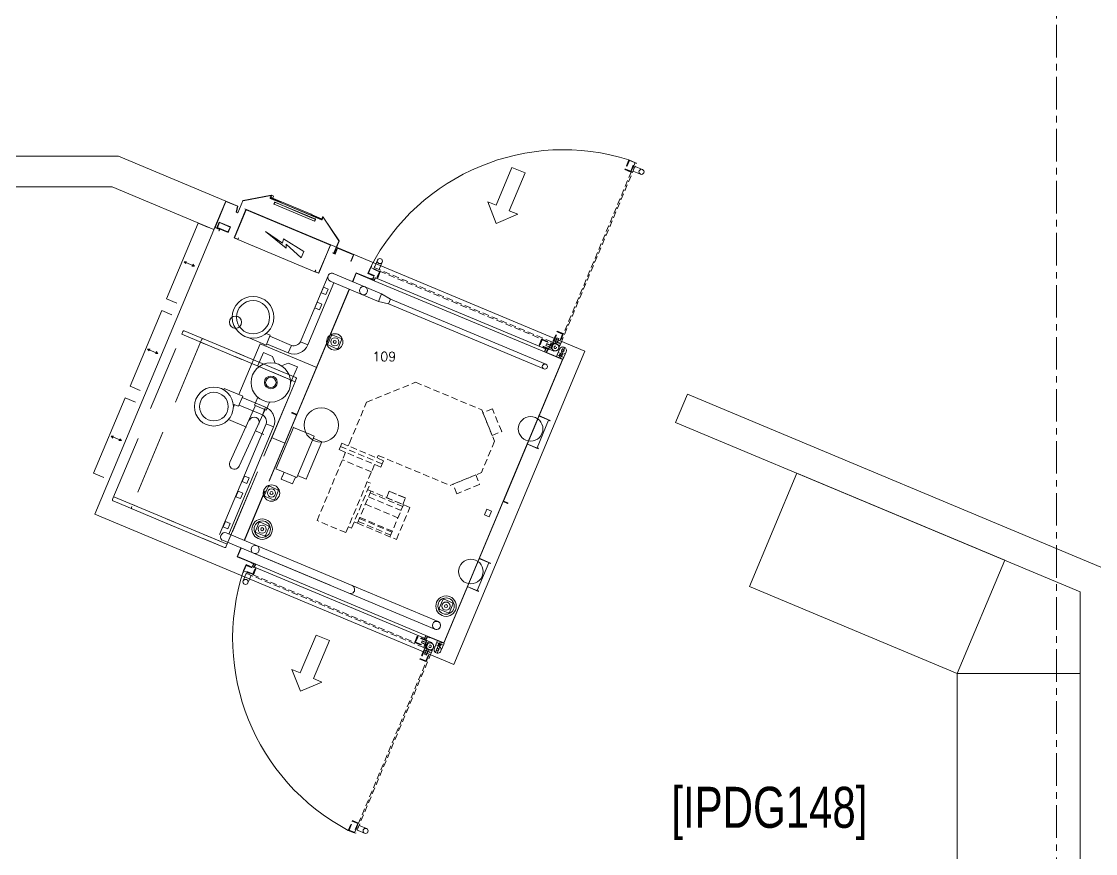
# Model space of a CAD drawing. Header units: millimetres. Extents: x 26027 to 581921, y 7230 to 233891.
# Drawn here: x 526695 to 531939, y 195647 to 199709 of the extents above; entities that cross this region are included whole.
import ezdxf

# ---------------------------------------------------------------- set-up
doc = ezdxf.new("R2010")
doc.units = ezdxf.units.MM
doc.header["$LTSCALE"] = 5
for name, pattern in [('CENTER', [50.800000000000004, 31.75, -6.35, 6.35, -6.35]), ('HIDDEN', [9.524999999999999, 6.35, -3.175]), ('TRATTEGGIATA2', [9.524999999999999, 6.35, -3.175])]:
    doc.linetypes.add(name, pattern=pattern)
doc.layers.get('0').update_dxf_attribs({"color": 252})
for name, color, linetype, lineweight in [('1_CONTORNO', 252, 'Continuous', 5), ('3_QUOTE', 252, 'Continuous', 5), ('3_TRATTEGGI', 252, 'TRATTEGGIATA2', 5), ('5_QUOTE', 252, 'Continuous', 5), ('6_SEZIONI', 252, 'Continuous', 5), ('72_EGR_BASE_TEXT', 252, 'Continuous', 5), ('Medical Equipment and Furniture', 252, 'Continuous', 0), ('Walls', 252, 'Continuous', 5)]:
    doc.layers.add(name, color=color, linetype=linetype, lineweight=lineweight)
doc.layers.add('axes', color=252, linetype='Continuous')
doc.styles.add('list_ghTextstyle', font='romans.shx', dxfattribs={"height": 0.25})
doc.styles.get("Standard").update_dxf_attribs({"font": 'calibri.ttf'})
doc.styles.add('X3G_ENTITY_2587EA', font='swisscl.ttf', dxfattribs={"height": 200})

# ---------------------------------------------------------------- blocks, each defined once
blk = doc.blocks.new('A$C08634C74')
at = {"layer": '1_CONTORNO'}
for p, q in [((957.5999829052575, 12.5000125277511), (957.5999829052575, 47.3608716592862)), ((982.5999829052575, 12.5000125277511), (982.5999829052575, 47.3608716592862))]:
    blk.add_line(p, q, dxfattribs=at)
blk.add_circle((970.0999829052575, 12.5000125277511), 12.5, dxfattribs=at)
at = {"layer": '3_TRATTEGGI'}
for p, q in [((17.49998290526855, 90.00315785597377), (32.49998290525764, 90.00315785597377)), ((17.49998290526855, 90.00315785597377), (17.49998290526855, 87.50315785597377)), ((32.49998290526491, 52.50315785597377), (17.49998290526855, 52.50315785597377)), ((32.49998290525764, 52.50315785597377), (32.49998290525764, 90.00315785597195)), ((42.49998290525764, 90.00315785597377), (32.49998290525764, 90.00315785597377)), ((32.49998290525764, 82.50315785597377), (35.99998290525764, 79.00315785597377)), ((35.99998290525764, 71.00315785597377), (32.49998290525764, 67.50315785597377)), ((42.49998290526491, 52.50315785597377), (32.49998290526491, 52.50315785597377)), ((34.99998290526855, 52.50315785597377), (34.99998290527219, 90.00315785597195)), ((63.20642992680951, 79.00315785597195), (35.99998290525764, 79.00315785597377)), ((35.99998290525764, 79.00315785597377), (35.99998290525764, 71.00315785597377)), ((63.20642992680951, 71.00315785597195), (35.99998290525764, 71.00315785597377)), ((42.49998290525764, 91.50315785597377), (93.99998290525764, 91.50315785597377)), ((42.49998290525764, 90.00315785597377), (42.49998290525764, 91.50315785597377)), ((42.49998290525764, 90.00315785597377), (92.49998290525764, 90.00315785597377)), ((42.49998290526491, 90.00315785597195), (42.499982905254, 52.50315785597377)), ((92.49998290525764, 60.00315785597377), (42.49998290525764, 60.00315785597377)), ((1000.099982905258, 58.50315785597377), (42.49998290525764, 58.50315785597377)), ((42.49998290525764, 54.00315785597377), (43.99998290525764, 52.50315785597377)), ((43.99998290525764, 52.50315785597377), (998.5999829052575, 52.50315785597377)), ((44.49998290525764, 62.00315785597377), (44.49998290525764, 88.00315785597377)), ((44.49998290525764, 88.00315785597377), (90.49998290525764, 88.00315785597377)), ((44.49998290525764, 79.44025196708026), (63.20642992680587, 79.44025196708026)), ((44.49998290525764, 70.56606374486728), (63.20642992680587, 70.56606374486728)), ((90.49998290525764, 62.00315785597377), (44.49998290525764, 62.00315785597377)), ((46.92234122545415, 80.24025196707953), (63.20642992680587, 80.24025196707953)), ((46.92234122545415, 69.766063744868), (63.20642992680587, 69.766063744868)), ((63.20642992680587, 80.24025196707953), (63.20642992680587, 69.766063744868)), ((90.49998290525764, 88.00315785597377), (90.49998290525764, 62.00315785597377)), ((92.49998290525764, 90.00315785597377), (92.49998290525764, 60.00315785597377)), ((93.99998290525764, 91.50315785597377), (93.99998290525764, 58.50315785597377)), ((1000.099982905258, 91.50315785597377), (948.5999829052575, 91.50315785597377)), ((948.5999829052575, 91.50315785597377), (948.5999829052575, 58.50315785597377)), ((1000.099982905258, 90.00315785597377), (950.0999829052575, 90.00315785597377)), ((950.0999829052575, 90.00315785597377), (950.0999829052575, 60.00315785597377)), ((950.0999829052575, 60.00315785597377), (1000.099982905258, 60.00315785597377)), ((998.0999829052575, 88.00315785597377), (952.0999829052575, 88.00315785597377)), ((952.0999829052575, 88.00315785597377), (952.0999829052575, 62.00315785597377)), ((952.0999829052575, 62.00315785597377), (998.0999829052575, 62.00315785597377)), ((957.5999829052575, 47.3608716592862), (957.5999829052575, 52.50315785597559)), ((982.5999829052575, 47.3608716592862), (982.5999829052575, 52.50315785597559)), ((998.0999829052575, 62.00315785597377), (998.0999829052575, 88.00315785597377)), ((1000.099982905258, 54.00315785597377), (998.5999829052575, 52.50315785597377)), ((1000.09998290525, 91.50315785597377), (1000.099982905258, 54.00315785597377))]:
    blk.add_line(p, q, dxfattribs=at)
blk.add_circle((17.49998290526855, 70.00315785597377), 6, dxfattribs=at)
for centre, radius, start, end in [((17.49998290526855, 70.00315785597377), 17.5, 90, 270), ((17.49998290526855, 70.00315785597377), 17.5, 270, 90), ((45.32063189267137, 80.24025196707953), 1.601709332782775, 0, 120.8210395104216), ((45.32063189267137, 69.766063744868), 1.601709332782775, 239.1789604895785, 0)]:
    blk.add_arc(centre, radius, start, end, dxfattribs=at)
blk = doc.blocks.new('A$C345E54B9')
at = {"layer": '1_CONTORNO'}
for p, q in [((79.60893503048646, 282.0842723516835), (2.218978261225857e-05, 200.5944069755933)), ((79.60893503048646, 282.0842723516835), (159.2178478711903, 200.5944069755933)), ((2.218978261225857e-05, 200.5944069755933), (44.65867033476025, 200.5944069755933)), ((114.5591997263, 200.5944069755933), (159.2178478711903, 200.5944069755933))]:
    blk.add_line(p, q, dxfattribs=at)
blk.add_lwpolyline([(114.5591997263436, 200.5944069755933), (114.5591997263436, 9.865048923529685e-06), (44.65867033471659, 9.865048923529685e-06), (44.65867033471659, 200.5944069755933)], dxfattribs=at)
blk = doc.blocks.new('_CLOSEDBLANK')
at = {"color": 0, "linetype": 'ByBlock'}
for p, q in [((-1, 0.1666666666666667), (0, 0)), ((-1, 0.1666666666666667), (-1, -0.1666666666666667)), ((0, 0), (-1, -0.1666666666666667))]:
    blk.add_line(p, q, dxfattribs=at)
blk = doc.blocks.new('SADADASD')
at = {"layer": '6_SEZIONI'}
h = blk.add_hatch(dxfattribs=at)
h.set_pattern_fill('ANSI31', color=256, scale=10, angle=90.00000936198416, style=0)
h.set_pattern_definition([(135.0000093619842, (-9226.167216731126, 2485.307514155773), (-22.45063663429525, -22.45064397104992), [])])
edge = h.paths.add_edge_path()
edge.add_line((-10904.90836275923, 3042.959469155593), (-10906.10836275923, 3042.959469155593))
edge.add_line((-10906.10836275923, 3042.959469155593), (-10906.10836275923, 3034.159469155593))
edge.add_arc((-10903.90836275923, 3034.15946915559), 2.2, 180, 270)
edge.add_line((-10903.90836275923, 3031.959469155593), (-10884.90836275923, 3031.959469155593))
edge.add_line((-10884.90836275923, 3031.959469155593), (-10884.90836275923, 3033.159469155593))
edge.add_line((-10884.90836275923, 3033.15946915559), (-10903.90836275923, 3033.15946915559))
edge.add_arc((-10903.90836275923, 3034.15946915559), 0.9999999999999999, 180, 270, ccw=False)
edge.add_line((-10904.90836275923, 3034.15946915559), (-10904.90836275923, 3042.959469155589))
at = {"layer": '1_CONTORNO'}
for p, q in [((-11051.90836275923, 3149.849469155592), (-11052.90836275923, 3149.849469155592)), ((-11052.90836275923, 3149.849469155592), (-11052.90836275923, 3087.264048803589)), ((-11051.90836275923, 3149.849469155592), (-11051.90836275923, 3087.264048803589)), ((-10542.90836275922, 3149.849469155592), (-10543.90836275922, 3149.849469155592)), ((-10543.90836275922, 3087.264048803585), (-10543.90836275922, 3149.849469155592)), ((-10542.90836275922, 3087.264048803589), (-10542.90836275922, 3149.849469155592)), ((-11051.80356724841, 3085.475583281821), (-10936.30356724841, 3008.141638682077)), ((-11051.35596500383, 3086.369816042703), (-10935.85596500382, 3009.035871442963)), ((-10904.90836275923, 3042.959469155593), (-10906.10836275923, 3042.959469155593)), ((-10906.10836275923, 3034.15946915559), (-10906.10836275923, 3042.959469155593)), ((-10904.90836275923, 3034.15946915559), (-10904.90836275923, 3042.959469155593)), ((-10690.91119118635, 3042.959469155593), (-10904.90553433211, 3042.959469155593)), ((-10904.90553433211, 3034.15946915559), (-10904.90553433211, 3042.959469155593)), ((-10690.91119118635, 3042.959469155593), (-10690.91119118635, 3034.15946915559)), ((-10689.70836275923, 3042.959469155593), (-10690.90836275923, 3042.959469155593)), ((-10690.90836275923, 3042.959469155593), (-10690.90836275923, 3034.15946915559)), ((-10689.70836275923, 3042.959469155593), (-10689.70836275923, 3034.15946915559)), ((-10659.96076051465, 3009.035871442955), (-10544.46076051463, 3086.369816042703)), ((-10659.51315827006, 3008.141638682073), (-10544.01315827004, 3085.475583281821)), ((-10935.40836275923, 3021.959469155593), (-10935.40836275923, 3009.959469155593)), ((-10934.40836275923, 3009.959469155593), (-10935.40836275923, 3009.959469155593)), ((-10934.40836275923, 3009.930104203845), (-10934.40836275923, 3022.959469155593)), ((-10934.40836275923, 3022.959469155593), (-10933.40836275923, 3022.959469155593)), ((-10934.40836275923, 3021.959469155593), (-10934.40836275923, 3009.959469155593)), ((-10887.90836275923, 3023.959469155593), (-10933.40836275923, 3023.959469155593)), ((-10933.40836275923, 3009.930104203845), (-10933.40836275923, 3022.959469155593)), ((-10887.90836275923, 3022.959469155593), (-10933.40836275923, 3022.959469155593)), ((-10931.40836275923, 3022.959469155593), (-10932.40836275923, 3021.959469155593)), ((-10932.40836275923, 3019.959469155593), (-10932.40836275923, 3021.959469155593)), ((-10932.40836275923, 3019.959469155593), (-10931.40836275923, 3018.959469155593)), ((-10931.40836275923, 3018.959469155593), (-10932.40836275923, 3018.959469155593)), ((-10931.40836275923, 3022.959469155593), (-10881.40836275923, 3022.959469155593)), ((-10931.40836275923, 3018.959469155593), (-10882.40836275923, 3018.959469155593)), ((-10904.90553433211, 3034.084310295503), (-10904.90553433211, 3034.15946915559)), ((-10903.90836275923, 3033.15946915559), (-10884.90836275923, 3033.15946915559)), ((-10903.90836275923, 3031.959469155593), (-10884.90836275923, 3031.959469155593)), ((-10887.90836275923, 3023.959469155593), (-10707.90836275923, 3023.959469155593)), ((-10887.90836275923, 3022.959469155593), (-10887.90836275923, 3023.959469155593)), ((-10884.90836275923, 3033.15946915559), (-10710.90836275923, 3033.15946915559)), ((-10884.90836275923, 3033.15946915559), (-10884.90836275923, 3031.959469155593)), ((-10884.90836275923, 3031.959469155593), (-10710.90836275923, 3031.959469155593)), ((-10876.40836275923, 3018.959469155593), (-10882.40836275923, 3018.959469155593)), ((-10881.40836275923, 3022.959469155593), (-10876.40836275923, 3022.959469155593)), ((-10881.40836275923, 3022.959469155593), (-10881.40836275923, 3019.959469155593)), ((-10876.40836275923, 3022.959469155593), (-10719.40836275923, 3022.959469155593)), ((-10719.40836275923, 3018.959469155593), (-10876.40836275923, 3018.959469155593)), ((-10719.40836275923, 3022.959469155593), (-10714.40836275923, 3022.959469155593)), ((-10713.40836275923, 3018.959469155593), (-10719.40836275923, 3018.959469155593)), ((-10714.40836275923, 3022.959469155593), (-10664.40836275923, 3022.959469155593)), ((-10714.40836275923, 3019.959469155593), (-10714.40836275923, 3022.959469155593)), ((-10713.40836275923, 3018.959469155593), (-10664.40836275923, 3018.959469155593)), ((-10710.90836275923, 3031.959469155593), (-10710.90836275923, 3033.15946915559)), ((-10710.90836275923, 3033.15946915559), (-10691.90836275923, 3033.15946915559)), ((-10710.90836275923, 3031.959469155593), (-10691.90836275923, 3031.959469155593)), ((-10707.90836275923, 3023.959469155593), (-10707.90836275923, 3022.959469155593)), ((-10662.40836275923, 3023.959469155593), (-10707.90836275923, 3023.959469155593)), ((-10662.40836275923, 3022.959469155593), (-10707.90836275923, 3022.959469155593)), ((-10690.91119118635, 3034.084310295506), (-10690.91119118635, 3034.15946915559)), ((-10663.40836275923, 3021.959469155593), (-10664.40836275923, 3022.959469155593)), ((-10664.40836275923, 3018.959469155593), (-10663.40836275923, 3019.959469155593)), ((-10663.40836275923, 3018.959469155593), (-10664.40836275923, 3018.959469155593)), ((-10663.40836275923, 3021.959469155593), (-10663.40836275923, 3019.959469155593)), ((-10662.40836275923, 3022.959469155593), (-10661.40836275923, 3022.959469155593)), ((-10662.40836275923, 3022.959469155593), (-10662.40836275923, 3009.930104203845)), ((-10661.40836275923, 3022.959469155593), (-10661.40836275923, 3009.930104203845)), ((-10661.40836275923, 3009.959469155593), (-10661.40836275923, 3021.959469155593)), ((-10660.40836275923, 3009.959469155593), (-10661.40836275923, 3009.959469155593)), ((-10660.40836275923, 3009.959469155593), (-10660.40836275923, 3021.959469155593))]:
    blk.add_line(p, q, dxfattribs=at)
for centre, radius, start, end in [((-11050.90836275923, 3087.264048803585), 2.000000000000002, 180, 243.4100497892831), ((-11050.90836275923, 3087.264048803585), 1.000000000000112, 180, 243.4100497892831), ((-10544.90836275922, 3087.264048803585), 0.9999999999999093, 296.5899502111831, 0), ((-10544.90836275922, 3087.264048803585), 2.000000000000042, 296.5899502111831, 0), ((-10935.40836275923, 3009.930104203845), 1.999999999999998, 243.4100497892831, 0), ((-10935.40836275923, 3009.930104203845), 1.000000000000006, 243.4100497892831, 0), ((-10933.40836275923, 3021.959469155593), 1.999999999999989, 90, 180), ((-10933.40836275923, 3021.959469155593), 0.9999999999999892, 90, 180), ((-10932.40836275923, 3017.959469155593), 1.999999999999974, 90, 119.9999999999973), ((-10932.40836275923, 3017.959469155593), 0.9999999999999732, 90, 180), ((-10903.90836275923, 3034.15946915559), 2.19999999999998, 180, 270), ((-10903.90836275923, 3034.15946915559), 0.9999999999999732, 180, 270), ((-10882.40836275923, 3019.959469155593), 0.9999999999999974, 270, 0), ((-10713.40836275923, 3019.959469155593), 1.000000000000001, 180, 270), ((-10691.90836275923, 3034.15946915559), 1.000000000000001, 270, 0), ((-10691.90836275923, 3034.15946915559), 2.200000000000001, 270, 0), ((-10663.40836275923, 3017.959469155593), 2.000000000000002, 60.00000000000272, 90), ((-10663.40836275923, 3017.959469155593), 1.000000000000001, 0, 90), ((-10662.40836275923, 3021.959469155593), 2.000000000000002, 0, 90), ((-10662.40836275923, 3021.959469155593), 1.000000000000001, 0, 90), ((-10660.40836275923, 3009.930104203845), 2.000000000000002, 180, 296.5899502107169), ((-10660.40836275923, 3009.930104203845), 1.000000000000001, 180, 296.5899502102509)]:
    blk.add_arc(centre, radius, start, end, dxfattribs=at)
at = {"layer": '3_QUOTE', "color": 2}
for p, q in [((-10935.00836275923, 3007.930104203845), (-10921.59853102265, 3007.930104203845)), ((-10931.00836275923, 3018.959469155593), (-10921.59853102265, 3018.959469155593)), ((-10922.84853102265, 3010.430104203845), (-10922.84853102265, 3016.459469155593))]:
    blk.add_line(p, q, dxfattribs=at)
at = {"layer": '3_QUOTE', "color": 2, "xscale": 2.5, "yscale": 2.5, "zscale": 2.5}
for p, rotation in [((-10922.84853102265, 3018.959469155593), 90), ((-10922.84853102265, 3007.930104203845), 270)]:
    blk.add_blockref('_CLOSEDBLANK', p, dxfattribs=dict(at, rotation=rotation))
at = {"layer": '3_QUOTE', "color": 6, "insert": (-10924.99853102265, 3013.444786679717), "char_height": 2.7, "attachment_point": 5, "rotation": 90}
blk.add_mtext('\\A1;11', dxfattribs=at)
blk = doc.blocks.new('DFGDFG')
at = {"layer": '1_CONTORNO', "color": 1}
for p, q in [((108546.2867119431, -30395.69364599713), (108546.2867119431, -30535.69364599713)), ((108571.5867119431, -30395.69364599713), (108546.2867119431, -30395.69364599713)), ((108547.4867119431, -30396.89364599713), (108547.4867119431, -30534.49364599714)), ((108572.7867119431, -30396.89364599713), (108547.4867119431, -30396.89364599713)), ((108571.5867119431, -30395.69364599713), (108571.5867119431, -30388.89364599713)), ((108572.7867119431, -30388.89364599713), (108571.5867119431, -30388.89364599713)), ((108572.7867119431, -30396.89364599713), (108572.7867119431, -30388.89364599713)), ((108614.0799126904, -30504.19364970851), (108608.7372051749, -30534.49364970851)), ((108615.0868322478, -30505.39364970851), (108609.7441247323, -30535.69364970851)), ((108614.0799126904, -30504.19364970851), (108621.8868322478, -30504.19364970851)), ((108621.8868322478, -30505.39364970851), (108615.0868322478, -30505.39364970851)), ((108621.8868322478, -30504.19364970851), (108621.8868322478, -30505.39364970851)), ((109127.1102215984, -30504.12904656454), (109127.1102215984, -30502.92904656454)), ((109127.1102215984, -30502.92904656454), (109138.3102215984, -30502.92904656454)), ((109137.1102215984, -30504.12904656454), (109127.1102215984, -30504.12904656454)), ((109137.1102215984, -30535.69364970869), (109137.1102215984, -30504.12904656454)), ((109138.3102215984, -30534.49364970869), (109138.3102215984, -30502.92904656454)), ((109223.0867539978, -30534.49364970869), (109223.0867539978, -30500.69364970869)), ((109223.0867539978, -30500.69364970869), (109224.2867539978, -30500.69364970869)), ((109224.2867539978, -30500.69364970869), (109224.2867539978, -30535.69364970869)), ((109224.2867539978, -30535.69364970869), (109224.2867539978, -30500.69364970869)), ((109224.2867539978, -30500.69364970869), (109224.2867539978, -30535.69364970869)), ((109224.2867539978, -30535.69364970869), (109224.2867539978, -30500.69364970869)), ((108546.2867539978, -30535.69364970851), (108609.7441247323, -30535.69364970851)), ((108608.7372051749, -30534.49364970851), (108547.4867539978, -30534.49364970851)), ((109224.2867539978, -30535.69364970869), (109137.1102215984, -30535.69364970869)), ((109223.0867539978, -30534.49364970869), (109138.3102215984, -30534.49364970869))]:
    blk.add_line(p, q, dxfattribs=at)
at = {"layer": '1_CONTORNO'}
for p, q in [((108653.0867539978, -30535.54364970851), (108653.0867539978, -30385.54364970851)), ((108653.0867539978, -30385.54364970851), (108673.0867539978, -30385.54364970851)), ((108672.0867539978, -30386.54364970851), (108654.0867539978, -30386.54364970851)), ((108654.0867539978, -30386.54364970851), (108654.0867539978, -30534.54364970851)), ((108672.0867539978, -30393.54364970851), (108672.0867539978, -30386.54364970851)), ((108673.0867539978, -30393.54364970851), (108672.0867539978, -30393.54364970851)), ((108673.0867539978, -30385.54364970851), (108673.0867539978, -30393.54364970851)), ((109101.133689199, -30385.54364970851), (109081.133689199, -30385.54364970851)), ((109081.133689199, -30385.54364970851), (109081.133689199, -30393.54364970851)), ((109081.133689199, -30393.54364970851), (109082.133689199, -30393.54364970851)), ((109082.133689199, -30393.54364970851), (109082.133689199, -30386.54364970851)), ((109082.133689199, -30386.54364970851), (109100.133689199, -30386.54364970851)), ((109100.133689199, -30386.54364970851), (109100.133689199, -30534.54364970851)), ((109101.133689199, -30535.54364970851), (109101.133689199, -30385.54364970851)), ((108623.1102215984, -30505.67595807982), (108622.1102215984, -30505.67595807982)), ((109132.1102215984, -30505.67595807982), (109131.1102215984, -30505.67595807982)), ((109101.133689199, -30535.54364970851), (108653.0867539978, -30535.67595807982)), ((108654.0867539978, -30534.54364970851), (109100.133689199, -30534.49362400644))]:
    blk.add_line(p, q, dxfattribs=at)
at = {"layer": '3_QUOTE'}
blk.add_line((108673.0867539978, -30385.54364970851), (109081.133689199, -30385.54364970851), dxfattribs=at)
for points in [[(108556.2867119431, -30428.19364970851), (108616.2867119431, -30428.19364970851), (108616.2867119431, -30398.19364970851), (108556.2867119431, -30398.19364970851)], [(108558.2867119431, -30426.19364970851), (108614.2867119431, -30426.19364970851), (108614.2867119431, -30400.19364970851), (108558.2867119431, -30400.19364970851)]]:
    blk.add_lwpolyline(points, close=True, dxfattribs=at)
at = {"layer": '5_QUOTE', "ltscale": 4}
for p, q in [((108782.886227081, -30473.36112867686), (108906.4757551216, -30437.19008222036)), ((108880.8250967453, -30453.52540631025), (108782.886227081, -30473.36112867686)), ((108877.3272695898, -30474.52795452875), (108880.8250967453, -30453.52540631025)), ((108992.7552408327, -30455.85903158775), (108877.3272695898, -30474.52795452875)), ((108899.48011791, -30454.69220573586), (108992.7552408327, -30422.42492418838)), ((108906.4757551216, -30437.19008222036), (108899.48011791, -30454.69220573586)), ((108992.7552408327, -30455.85903158775), (108992.7552408327, -30422.42492418838))]:
    blk.add_line(p, q, dxfattribs=at)
at = {"layer": '3_QUOTE'}
blk.add_blockref('SADADASD', (119674.995116757, -33655.52542723541), dxfattribs=at)
blk = doc.blocks.new('VASDFASDASD ASDCX')
at = {"layer": '3_TRATTEGGI', "color": 6, "ltscale": 10}
for p, q in [((104308.0865909233, -27291.1414482301), (104308.0865909233, -27296.1414482301)), ((104308.0865909233, -28166.1414482301), (104308.0865909233, -27296.1414482301)), ((104808.0865909233, -27306.1414482301), (104308.0865909233, -27306.1414482301)), ((104803.0865909233, -27286.1414482301), (104313.0865909233, -27286.1414482301)), ((104808.0865909233, -27296.1414482301), (104808.0865909233, -27291.1414482301)), ((104808.0865909233, -27296.1414482301), (104808.0865909233, -28166.1414482301)), ((104808.0865909233, -28166.1414482301), (104308.0865909233, -28166.1414482301)), ((104308.0865909233, -28181.1414482301), (104308.0865909233, -28166.1414482301)), ((104803.0865909233, -28186.1414482301), (104313.0865909233, -28186.1414482301)), ((104808.0865909233, -28166.1414482301), (104808.0865909233, -28181.1414482301))]:
    blk.add_line(p, q, dxfattribs=at)
for centre, start, end in [((104313.0865909233, -27291.1414482301), 90, 180), ((104803.0865909233, -27291.1414482301), 0, 90), ((104313.0865909233, -28181.1414482301), 180, 270), ((104803.0865909233, -28181.1414482301), 270, 0)]:
    blk.add_arc(centre, 5, start, end, dxfattribs=at)
blk = doc.blocks.new('dddddddd')
at = {"layer": '3_TRATTEGGI', "color": 6, "ltscale": 10}
for p, q in [((116839.2238110229, -22774.12835281917), (116839.2238110229, -23364.12835281917)), ((116849.2238110229, -22769.12835281917), (116844.2238110229, -22769.12835281917)), ((116849.2238110229, -22769.12835281917), (117719.2238110229, -22769.12835281917)), ((116859.2238110229, -22769.12835281917), (116859.2238110229, -23369.12835281917)), ((117719.2238110229, -22769.12835281917), (117719.2238110229, -23369.12835281917)), ((117719.2238110229, -22769.12835281917), (117734.2238110229, -22769.12835281917)), ((117739.2238110229, -22774.12835281917), (117739.2238110229, -23364.12835281917)), ((116844.2238110229, -23369.12835281917), (116849.2238110229, -23369.12835281917)), ((117719.2238110229, -23369.12835281917), (116849.2238110229, -23369.12835281917))]:
    blk.add_line(p, q, dxfattribs=at)
for centre, start, end in [((116844.2238110229, -22774.12835281917), 90, 180), ((117734.2238110229, -22774.12835281917), 0, 90), ((116844.2238110229, -23364.12835281917), 180, 270), ((117734.2238110229, -23364.12835281917), 270, 0)]:
    blk.add_arc(centre, 5, start, end, dxfattribs=at)
blk = doc.blocks.new('Trolley Washer')
at = {"layer": 'Medical Equipment and Furniture'}
for p, q in [((-747624.4439518634, -314420.048124655), (-746984.1932137235, -312890.6551103153)), ((-746891.9499679853, -312929.2709570065), (-745231.5715446973, -313624.356197448)), ((-746223.5606608322, -313343.5063702257), (-746459.5293032365, -313244.7226723399)), ((-746348.1242606791, -313240.9500388728), (-746366.0806293905, -313283.8431481411)), ((-746347.3198496934, -313242.9129252593), (-746364.6969807044, -313284.4223858415)), ((-746260.0319609991, -313277.8281724629), (-746348.1242606791, -313240.9500388728)), ((-746259.2275500135, -313279.7910588494), (-746347.3198496934, -313242.9129252593)), ((-746485.2941968436, -313255.6185033615), (-746621.3764303573, -313580.6836769155)), ((-746456.1108898361, -313289.5173333986), (-746583.1795611486, -313593.051443818)), ((-746239.0069995087, -313380.403668521), (-746474.1526141051, -313281.9645152725)), ((-746275.4022120695, -313269.2255343772), (-746276.1745290033, -313271.070399292)), ((-746268.0227524105, -313272.3148021125), (-746275.4022120695, -313269.2255343772)), ((-746263.3888508074, -313261.2456126239), (-746268.0227524105, -313272.3148021125)), ((-746261.5439858928, -313262.0179295577), (-746266.9502044294, -313274.9319839611)), ((-746261.5439858928, -313262.0179295577), (-746266.9502044294, -313274.9319839611)), ((-746261.5439858928, -313262.0179295577), (-746263.3888508074, -313261.2456126239)), ((-746254.6257424623, -313264.9141180596), (-746260.0319609991, -313277.8281724629)), ((-746253.2420937764, -313265.4933557599), (-746259.2275500135, -313279.7910588494)), ((-746259.2275500135, -313279.7910588494), (-745429.0383383695, -313627.3336790701)), ((-746253.2420937764, -313265.4933557599), (-746254.6257424623, -313264.9141180596)), ((-745423.0528821324, -313613.0359759807), (-746253.2420937764, -313265.4933557599)), ((-746381.526968067, -313320.7404464364), (-746637.7431108631, -313932.7743819095)), ((-746380.1433193809, -313321.3196841368), (-746637.1317791109, -313935.1984845246)), ((-746239.0069995087, -313380.403668521), (-746223.5606608322, -313343.5063702257)), ((-746223.5606608322, -313343.5063702257), (-746180.335226465, -313369.7325370017)), ((-746239.0069995087, -313380.403668521), (-746189.9891881378, -313392.7933484362)), ((-746180.335226465, -313369.7325370017), (-746189.9891881378, -313392.7933484362)), ((-746189.9891881378, -313392.7933484362), (-745431.2926458337, -313710.4069485246)), ((-746180.335226465, -313369.7325370017), (-745421.6386841609, -313687.3461370901)), ((-746878.7504904345, -313556.0436210299), (-746787.7353366375, -313594.1453508366)), ((-746767.2689378911, -313545.2564305953), (-746787.7353366375, -313594.1453508366)), ((-746786.9014667512, -313537.0376529649), (-746767.2689378911, -313545.2564305953)), ((-746663.6840472934, -313595.6668234391), (-746769.778967926, -313551.2522415683)), ((-746817.1288203641, -313588.2816138768), (-746920.6976729846, -313835.6807502857)), ((-746540.3990831494, -313704.1291539504), (-746817.1288203641, -313588.2816138768)), ((-746679.0338463532, -313632.33351362), (-746785.1287669858, -313587.9189317492)), ((-746663.6840472934, -313595.6668234391), (-746679.1303859699, -313632.5641217344)), ((-746663.6840472934, -313595.6668234391), (-746679.1303859699, -313632.5641217344)), ((-746663.7805869102, -313595.8974315534), (-746679.0338463532, -313632.33351362)), ((-746663.7805869102, -313595.8974315534), (-746679.0338463532, -313632.33351362)), ((-746619.6156432152, -313577.798184375), (-746583.1795611486, -313593.051443818)), ((-745423.0528821324, -313613.0359759807), (-745429.0383383695, -313627.3336790701)), ((-745421.6692334462, -313613.6152136811), (-745427.0754519829, -313626.5292680844)), ((-745423.0528821324, -313613.0359759807), (-745421.6692334462, -313613.6152136811)), ((-745354.8995171775, -313613.3807155042), (-745370.345855854, -313650.2780137995)), ((-745335.6889058319, -313602.4512868033), (-745349.2044521738, -313634.7364228118)), ((-745328.3094461728, -313605.5405545387), (-745341.8249925148, -313637.825690547)), ((-746827.1581572081, -313693.3125100328), (-746801.0219407092, -313630.8798652056)), ((-746755.8278981228, -313649.799475047), (-746801.0219407092, -313630.8798652056)), ((-746742.4960077496, -313682.3313357303), (-746755.8278981228, -313649.799475047)), ((-745871.8222828372, -315153.7492117877), (-745231.5715446973, -313624.356197448)), ((-745340.9460386895, -313664.2118126602), (-745630.5648888734, -314356.0361556969)), ((-745338.983152303, -313663.4074016745), (-745628.6020024869, -314355.2317447112)), ((-745429.0383383695, -313627.3336790701), (-745340.9460386895, -313664.2118126602)), ((-745427.0754519829, -313626.5292680844), (-745338.983152303, -313663.4074016745)), ((-745414.7509900158, -313616.5114021829), (-745420.1572085526, -313629.4254565863)), ((-745414.7509900158, -313616.5114021829), (-745420.1572085526, -313629.4254565863)), ((-745412.906125101, -313617.2837191167), (-745417.5400267041, -313628.3529086054)), ((-745414.7509900158, -313616.5114021829), (-745412.906125101, -313617.2837191167)), ((-745370.345855854, -313650.2780137995), (-745338.0607198456, -313663.7935601414)), ((-745366.4842711849, -313641.0536892257), (-745334.1991351765, -313654.5692355676)), ((-745361.6572903484, -313629.5232835084), (-745345.5147223442, -313636.2810566794)), ((-745357.8930176793, -313655.4911531028), (-745350.148355149, -313636.9911622916)), ((-745356.3375141537, -313645.3014323617), (-745354.0205633522, -313639.7668376174)), ((-745354.0205633522, -313639.7668376174), (-745342.0289414062, -313644.7868976872)), ((-745350.5135580202, -313658.5804208381), (-745342.7688954899, -313640.0804300269)), ((-745348.0247523792, -313642.2768676523), (-745350.3417031807, -313647.8114623966)), ((-745350.148355149, -313636.9911622916), (-745342.7688954899, -313640.0804300269)), ((-745344.3458922077, -313650.3214924316), (-745342.0289414062, -313644.7868976872)), ((-745322.6143811691, -313626.8962618461), (-745338.0607198456, -313663.7935601414)), ((-746712.7100016503, -313694.8006697815), (-746680.1781409669, -313681.4687794083)), ((-746634.9840983804, -313700.3883892497), (-746680.1781409669, -313681.4687794083)), ((-746667.8780880503, -313778.9636020811), (-746634.9840983804, -313700.3883892497)), ((-746992.0629997556, -313805.8050396512), (-746994.6597232033, -313812.0079387103)), ((-746992.0629997556, -313805.8050396512), (-746901.0478459585, -313843.9067694579)), ((-746921.5142447049, -313892.7956896991), (-746901.0478459585, -313843.9067694579)), ((-746790.11025338, -313897.6662510071), (-746903.6544156101, -313850.1331885452)), ((-746844.5078180435, -313886.8959652315), (-746828.4243126096, -313848.4766407524)), ((-746786.855789457, -313911.0308694135), (-746770.7722840232, -313872.6115449344)), ((-746965.1483722262, -314165.3639312836), (-746838.7426151847, -313889.3094556497)), ((-746948.1977031775, -313881.6251770689), (-746921.5142447049, -313892.7956896991)), ((-746941.1640717309, -313884.569670527), (-746947.5235315278, -313899.7607711522)), ((-746919.0267493571, -314184.6718546292), (-746792.6209923157, -313908.6173789953)), ((-746805.4600524397, -313934.332941188), (-746919.0042146699, -313886.7998787261)), ((-746844.5078180435, -313886.8959652315), (-746786.855789457, -313911.0308694135)), ((-746805.4600524397, -313934.332941188), (-746790.0137137632, -313897.4356428927)), ((-746805.4600524397, -313934.332941188), (-746790.0137137632, -313897.4356428927)), ((-746805.363512823, -313934.1023330737), (-746790.11025338, -313897.6662510071)), ((-746805.363512823, -313934.1023330737), (-746790.11025338, -313897.6662510071)), ((-746662.2274986348, -313925.7737290995), (-746661.6482609345, -313924.3900804135)), ((-746641.011552115, -313934.6553738386), (-746662.2274986348, -313925.7737290995)), ((-746661.0690232341, -313923.0064317274), (-746661.6482609345, -313924.3900804135)), ((-746639.0486657287, -313933.8509628528), (-746661.6482609345, -313924.3900804135)), ((-746639.0486657287, -313933.8509628528), (-746661.6482609345, -313924.3900804135)), ((-746639.0486657287, -313933.8509628528), (-746661.6482609345, -313924.3900804135)), ((-746639.0486657287, -313933.8509628528), (-746661.6482609345, -313924.3900804135)), ((-746639.8530767143, -313931.8880764664), (-746661.0690232341, -313923.0064317274)), ((-746660.1175327837, -313926.6600345427), (-746659.5382950832, -313925.2763858566)), ((-746638.9015862639, -313935.5416792817), (-746660.1175327837, -313926.6600345427)), ((-746658.9590573829, -313923.8927371706), (-746659.5382950832, -313925.2763858566)), ((-746636.9386998774, -313934.737268296), (-746659.5382950832, -313925.2763858566)), ((-746636.9386998774, -313934.737268296), (-746659.5382950832, -313925.2763858566)), ((-746636.9386998774, -313934.737268296), (-746659.5382950832, -313925.2763858566)), ((-746636.9386998774, -313934.737268296), (-746659.5382950832, -313925.2763858566)), ((-746637.7431108631, -313932.7743819095), (-746658.9590573829, -313923.8927371706)), ((-747014.3312965131, -314519.3509699751), (-746787.2642656446, -313978.2672767686)), ((-746971.5922071289, -313957.2545968297), (-746882.7553347216, -313994.4444313585)), ((-746787.2642656446, -313978.2672767686), (-746750.8281835781, -313993.5205362116)), ((-746773.1720912647, -314256.2791031491), (-746638.9015862639, -313935.5416792817)), ((-746772.115789752, -314257.6402883747), (-746636.745620644, -313934.2760520673)), ((-745408.4378964534, -313960.6396646498), (-745464.8170326225, -314095.3148034276)), ((-745401.5947107848, -313962.4203414607), (-745456.9406582278, -313939.250833446)), ((-745456.5544997609, -313938.3284009887), (-745401.2085523179, -313961.4979090034)), ((-745401.9808692518, -313963.3427739182), (-745408.4378964534, -313960.6396646498)), ((-745401.2085523179, -313961.4979090034), (-745401.9808692518, -313963.3427739182)), ((-745401.2085523179, -313961.4979090034), (-745401.9808692518, -313963.3427739182)), ((-746969.701650829, -314516.3525017169), (-746750.8281835781, -313993.5205362116)), ((-746836.6337118526, -314013.7523547041), (-746798.5121921414, -314029.7111899448)), ((-746654.5700888006, -313995.5289175457), (-746738.7526345875, -314196.619193255)), ((-746654.227382332, -313994.7102806462), (-746654.9996992658, -313996.555145561)), ((-746571.5530125012, -314030.2824072508), (-746654.5700888006, -313995.5289175457)), ((-746571.5511676363, -314030.2831795678), (-746571.5530125012, -314030.2824072508)), ((-746571.5511676363, -314030.2831795678), (-746553.1025184887, -314038.006348906)), ((-746761.6057157955, -314045.1613708342), (-746696.2461186002, -314072.5228992029)), ((-746638.0573812092, -314240.9414895301), (-746553.1025184887, -314038.006348906)), ((-746567.8958345075, -314189.8762154847), (-746515.8408010425, -314065.5302369482)), ((-746557.3502616247, -314048.1531059372), (-746515.8408010425, -314065.5302369482)), ((-745514.4782697976, -314076.693269596), (-745459.1323223547, -314099.8627776107)), ((-745458.7461638878, -314098.9403451533), (-745514.0921113307, -314075.7708371386)), ((-745458.3600054209, -314098.0179126959), (-745464.8170326225, -314095.3148034276)), ((-745458.3600054209, -314098.0179126959), (-745459.1323223547, -314099.8627776107)), ((-745459.1323223547, -314099.8627776107), (-745458.3600054209, -314098.0179126959)), ((-746592.300177491, -314248.1718635099), (-746567.9318297071, -314189.962198684)), ((-746739.5249515213, -314198.4640581697), (-746638.0573812092, -314240.9414895301)), ((-746713.9004255313, -314248.2185169427), (-746708.8803654615, -314236.2268949967)), ((-746706.5778364794, -314230.7267502398), (-746699.9987207225, -314215.010948477)), ((-746644.3760435423, -314238.2963040317), (-746650.9551592993, -314254.0121057946)), ((-746592.300177491, -314248.1718635099), (-746633.8096380732, -314230.7947324989)), ((-746658.2777483512, -314271.5038724975), (-746713.9004255313, -314248.2185169427)), ((-746653.2576882814, -314259.5122505515), (-746658.2777483512, -314271.5038724975)), ((-746895.1177290599, -314547.5756147548), (-746793.6623494041, -314305.2250172942)), ((-746893.7340803738, -314548.1548524551), (-746791.9513535446, -314305.0223074693)), ((-745920.1837390573, -315047.8604987336), (-745630.5648888734, -314356.0361556969)), ((-745919.3793280716, -315049.82338512), (-745629.7604778877, -314357.9990420833)), ((-745630.5648888734, -314356.0361556969), (-745607.9652936675, -314365.4970381362)), ((-745630.5648888734, -314356.0361556969), (-745607.9652936675, -314365.4970381362)), ((-745630.5648888734, -314356.0361556969), (-745607.9652936675, -314365.4970381362)), ((-745630.5648888734, -314356.0361556969), (-745607.9652936675, -314365.4970381362)), ((-745629.7604778877, -314357.9990420833), (-745608.5445313678, -314366.8806868223)), ((-745628.6020024869, -314355.2317447112), (-745607.3860559671, -314364.1133894502)), ((-745608.5445313678, -314366.8806868223), (-745607.9652936675, -314365.4970381362)), ((-745607.3860559671, -314364.1133894502), (-745607.9652936675, -314365.4970381362)), ((-747624.4439518634, -314420.048124655), (-745871.8222828372, -315153.7492117877)), ((-746475.3684618801, -314766.6591171665), (-747004.0127415824, -314545.3524372488)), ((-746367.8978773411, -314768.2859855097), (-746974.8293206947, -314514.2059021277)), ((-746928.5204364478, -314627.3660223184), (-746910.5640677364, -314584.4729130501)), ((-746926.5575500614, -314626.5616113326), (-746909.1804190503, -314585.0521507504)), ((-745963.6374479088, -314980.88538625), (-746849.1726069957, -314610.1732580145)), ((-746840.4281367678, -314664.2441559084), (-746928.5204364478, -314627.3660223184)), ((-746896.2353004394, -314640.8815686603), (-746928.5204364478, -314627.3660223184)), ((-746838.4652503814, -314663.4397449227), (-746926.5575500614, -314626.5616113326)), ((-746860.8396723019, -314657.3253975559), (-746860.2604346015, -314655.9417488698)), ((-746849.3092665846, -314662.1523783923), (-746860.8396723019, -314657.3253975559)), ((-746854.136247421, -314673.6827841096), (-746849.3092665846, -314662.1523783923)), ((-746852.7525987349, -314674.2620218099), (-746847.3463801981, -314661.3479674066)), ((-746852.7525987349, -314674.2620218099), (-746847.3463801981, -314661.3479674066)), ((-746844.4507066185, -314677.7374480122), (-746838.4652503814, -314663.4397449227)), ((-746838.4652503814, -314663.4397449227), (-746008.2760387374, -315010.9823651435)), ((-745756.366675141, -314791.7513087512), (-745699.9875389719, -314657.0761699734)), ((-745693.1443533034, -314658.8568467844), (-745748.4903007463, -314635.6873387697)), ((-745748.1041422794, -314634.7649063122), (-745692.7581948364, -314657.934414327)), ((-745693.5305117703, -314659.7792792417), (-745699.9875389719, -314657.0761699734)), ((-745693.5305117703, -314659.7792792417), (-745692.7581948364, -314657.934414327)), ((-745692.7581948364, -314657.934414327), (-745693.5305117703, -314659.7792792417)), ((-746852.7525987349, -314674.2620218099), (-746854.136247421, -314673.6827841096)), ((-746845.8343553046, -314677.1582103118), (-746840.4281367678, -314664.2441559084)), ((-746844.4507066185, -314677.7374480122), (-746845.8343553046, -314677.1582103118)), ((-746014.2614949745, -315025.2800682329), (-746844.4507066185, -314677.7374480122)), ((-745948.1911092323, -314943.9880879547), (-746367.4863634373, -314768.4582578284)), ((-745806.0279123161, -314773.1297749196), (-745750.6819648732, -314796.2992829343)), ((-745750.2958064063, -314795.376850477), (-745805.6417538492, -314772.2073424622)), ((-745749.9096479394, -314794.4544180195), (-745756.366675141, -314791.7513087512)), ((-745750.6819648732, -314796.2992829343), (-745749.9096479394, -314794.4544180195)), ((-745750.6819648732, -314796.2992829343), (-745749.9096479394, -314794.4544180195)), ((-746014.2614949745, -315025.2800682329), (-746008.2760387374, -315010.9823651435)), ((-746014.2614949745, -315025.2800682329), (-746008.2760387374, -315010.9823651435)), ((-746014.2614949745, -315025.2800682329), (-746012.8778462884, -315025.8593059332)), ((-746014.2614949745, -315025.2800682329), (-746012.8778462884, -315025.8593059332)), ((-746012.8778462884, -315025.8593059332), (-746007.4716277516, -315012.9452515299)), ((-746012.8778462884, -315025.8593059332), (-746007.4716277516, -315012.9452515299)), ((-746008.2760387374, -315010.9823651435), (-745920.1837390573, -315047.8604987336)), ((-746008.2760387374, -315010.9823651435), (-745920.1837390573, -315047.8604987336)), ((-746007.4716277516, -315012.9452515299), (-745919.3793280716, -315049.82338512)), ((-746007.4716277516, -315012.9452515299), (-745919.3793280716, -315049.82338512)), ((-746005.959602858, -315028.7554944351), (-746000.5533843213, -315015.8414400318)), ((-746005.959602858, -315028.7554944351), (-746000.5533843213, -315015.8414400318)), ((-746005.959602858, -315028.7554944351), (-746000.5533843213, -315015.8414400318)), ((-746005.959602858, -315028.7554944351), (-746000.5533843213, -315015.8414400318)), ((-746005.959602858, -315028.7554944351), (-746004.575954172, -315029.3347321355)), ((-746005.959602858, -315028.7554944351), (-746004.575954172, -315029.3347321355)), ((-746004.575954172, -315029.3347321355), (-745999.7489733356, -315017.8043264182)), ((-746004.575954172, -315029.3347321355), (-745999.7489733356, -315017.8043264182)), ((-745999.7489733356, -315017.8043264182), (-745988.2185676183, -315022.6313072546)), ((-745999.7489733356, -315017.8043264182), (-745988.2185676183, -315022.6313072546)), ((-745988.2185676183, -315022.6313072546), (-745987.639329918, -315021.2476585686)), ((-745988.2185676183, -315022.6313072546), (-745987.639329918, -315021.2476585686)), ((-745966.1883702991, -315073.5912955403), (-745950.7420316227, -315036.693997245)), ((-745960.4933052955, -315094.9470028478), (-745946.9777589535, -315062.6618668394)), ((-745959.4305971281, -315057.4487275361), (-745943.2880291239, -315064.2065007071)), ((-745954.6036162918, -315045.9183218188), (-745922.3184802834, -315059.4338681607)), ((-745953.1138456364, -315098.036270583), (-745939.5982992945, -315065.7511345747)), ((-745950.7420316227, -315036.693997245), (-745918.4568956143, -315050.2095435869)), ((-745944.4568592606, -315050.1660649548), (-745946.773810062, -315055.7006596992)), ((-745946.773810062, -315055.7006596992), (-745934.7821881161, -315060.720719769)), ((-745938.289193448, -315041.9071365483), (-745946.0338559784, -315060.4071273595)), ((-745946.0338559784, -315060.4071273595), (-745938.6543963193, -315063.4963950948)), ((-745940.777999089, -315058.2106897341), (-745938.4610482876, -315052.6760949898)), ((-745930.9097337889, -315044.9964042836), (-745938.6543963193, -315063.4963950948)), ((-745932.4652373146, -315055.1861250247), (-745934.7821881161, -315060.720719769)), ((-745933.9032342908, -315087.1068418822), (-745918.4568956143, -315050.2095435869))]:
    blk.add_line(p, q, dxfattribs=at)
at = {"layer": 'Medical Equipment and Furniture', "linetype": 'HIDDEN', "ltscale": 120}
for p, q in [((-747273.2519373903, -313368.2702803815), (-747118.7885506254, -312999.2972974287)), ((-747118.7885506254, -312999.2972974287), (-747068.6629007104, -313020.2814290789)), ((-747187.6096272273, -313187.3047305803), (-747175.6191631571, -313186.8264300669)), ((-747187.6096272273, -313187.3047305803), (-747137.5035835837, -313208.2806544451)), ((-747187.6096272273, -313187.3047305803), (-747179.535906038, -313196.182513308)), ((-747137.5035835837, -313208.2806544451), (-747149.494047654, -313208.7589549585)), ((-747137.5035835837, -313208.2806544451), (-747145.5773047729, -313199.4028717174)), ((-747223.1262874751, -313389.2544120318), (-747273.2519373903, -313368.2702803815)), ((-747451.7657700031, -313794.6935428588), (-747297.3023832383, -313425.7205599059)), ((-747297.3023832383, -313425.7205599059), (-747247.1767333233, -313446.7046915562)), ((-747366.1234598401, -313613.7279930576), (-747354.1329957698, -313613.2496925441)), ((-747366.1234598401, -313613.7279930576), (-747316.0174161966, -313634.7039169223)), ((-747366.1234598401, -313613.7279930576), (-747358.0497386509, -313622.6057757852)), ((-747316.0174161966, -313634.7039169223), (-747328.0078802668, -313635.1822174357)), ((-747316.0174161966, -313634.7039169223), (-747324.0911373858, -313625.8261341946)), ((-747401.640120088, -313815.677674509), (-747451.7657700031, -313794.6935428588)), ((-747629.7848232496, -314219.934905712), (-747475.3214364847, -313850.9619227591)), ((-747475.3214364847, -313850.9619227591), (-747425.1957865696, -313871.9460544094)), ((-747544.1425130866, -314038.9693559108), (-747532.1520490163, -314038.4910553973)), ((-747544.1425130866, -314038.9693559108), (-747494.036469443, -314059.9452797755)), ((-747544.1425130866, -314038.9693559108), (-747536.0687918973, -314047.8471386384)), ((-747494.036469443, -314059.9452797755), (-747506.0269335132, -314060.4235802889)), ((-747494.036469443, -314059.9452797755), (-747502.1101906322, -314051.0674970478)), ((-747579.6591733344, -314240.9190373622), (-747629.7848232496, -314219.934905712))]:
    blk.add_line(p, q, dxfattribs=at)
at = {"layer": 'Medical Equipment and Furniture', "linetype": 'TRATTEGGIATA2'}
for p, q in [((-746297.061909774, -313873.1644228675), (-746057.7001336328, -313775.0715105034)), ((-746057.7001336328, -313775.0715105034), (-745734.848773549, -313910.2269739226)), ((-746380.8908646501, -314073.4100615677), (-746297.061909774, -313873.1644228675)), ((-745734.848773549, -313910.2269739226), (-745672.2802826351, -314062.9037041232)), ((-746424.109598259, -314088.6016555643), (-746417.5449043214, -314072.9203037888)), ((-746417.5449043214, -314072.9203037888), (-746213.6873312399, -314158.2613249763)), ((-746386.1822007705, -314086.0496916638), (-746380.8908646501, -314073.4100615677)), ((-745672.2802826351, -314062.9037041232), (-745736.6354301131, -314216.6314659616)), ((-746424.109598259, -314088.6016555643), (-746430.6742921964, -314104.2830073398)), ((-746226.816719115, -314189.6240285274), (-746430.6742921964, -314104.2830073398)), ((-746220.2520251775, -314173.9426767519), (-746424.109598259, -314088.6016555643)), ((-746220.2520251775, -314173.9426767519), (-746424.109598259, -314088.6016555643)), ((-746399.3115886454, -314117.4123952148), (-746414.757927322, -314154.3096935101)), ((-746245.050034791, -314145.1319371014), (-746239.7586986707, -314132.4923070053)), ((-746239.7586986707, -314132.4923070053), (-745889.3121603138, -314279.1999568755)), ((-746538.7484017113, -314450.4907895707), (-746414.757927322, -314154.3096935101)), ((-746273.6257613425, -314213.3919389476), (-746414.757927322, -314154.3096935101)), ((-746258.179422666, -314176.4946406523), (-746273.6257613425, -314213.3919389476)), ((-746226.816719115, -314189.6240285274), (-746220.2520251775, -314173.9426767519)), ((-746213.6873312399, -314158.2613249763), (-746220.2520251775, -314173.9426767519)), ((-746397.6162357319, -314509.5730350082), (-746273.6257613425, -314213.3919389476)), ((-745889.3121603137, -314279.1999568755), (-745736.6354301131, -314216.6314659616)), ((-746370.3333266936, -314488.4246166038), (-746278.4276115687, -314268.8856917468)), ((-746294.1089633441, -314262.3209978094), (-746278.4276115687, -314268.8856917468)), ((-746341.5225870432, -314463.6266069904), (-746275.8756476681, -314306.8130892353)), ((-746291.5569994437, -314300.2483952979), (-746085.7623182016, -314386.4003492659)), ((-746287.6101726317, -314334.8438269397), (-746128.8595467162, -314401.3016990953)), ((-746279.4862692151, -314315.4379279779), (-746120.7356432995, -314381.8958001335)), ((-746186.0434334868, -314307.5605370317), (-746107.6366746094, -314340.3840067192)), ((-746302.6544488213, -314370.7807021975), (-746143.9038229058, -314437.238574353)), ((-746182.7719611276, -314530.0844791459), (-746117.1250217527, -314373.2709613909)), ((-746151.4092575767, -314543.2138670209), (-746085.7623182016, -314386.4003492659)), ((-746397.6162357319, -314509.5730350082), (-746538.7484017113, -314450.4907895707)), ((-746331.9212301977, -314440.6914548491), (-746173.1706042822, -314507.1493270047)), ((-746329.7880620797, -314435.5958692859), (-746171.0374361641, -314502.0537414415)), ((-746386.0146784692, -314481.8599226663), (-746370.3333266936, -314488.4246166038)), ((-746357.2039388187, -314457.0619130528), (-746341.5225870432, -314463.6266069904)), ((-746341.5225870432, -314463.6266069904), (-746151.4092575767, -314543.2138670209)), ((-746337.9119654963, -314455.0017682477), (-746179.1613395808, -314521.4596404032))]:
    blk.add_line(p, q, dxfattribs=at)
at = {"layer": 'Medical Equipment and Furniture'}
for points in [[(-746495.6056601834, -313347.4601842118), (-746517.9624229954, -313338.1009588468), (-746506.5995842275, -313310.9580830963), (-746484.2428214155, -313320.3173084613)], [(-746526.4983375362, -313421.2547808024), (-746548.8551003482, -313411.8955554374), (-746537.4922615805, -313384.7526796869), (-746515.1354987685, -313394.1119050519)], [(-746881.5345238844, -314269.8621011423), (-746903.8912866964, -314260.5028757774), (-746892.5284479286, -314233.3600000269), (-746870.1716851167, -314242.7192253918)], [(-746912.4423591765, -314343.6929061193), (-746934.7991219884, -314334.3336807543), (-746923.4362832207, -314307.1908050039), (-746901.0795204088, -314316.5500303687)], [(-745698.5105187155, -314431.8952412868), (-745720.8672815275, -314422.5360159219), (-745709.5044427597, -314395.3931401713), (-745687.1476799478, -314404.7523655363)], [(-746974.2580297604, -314491.3545160731), (-746996.6147925725, -314481.9952907082), (-746985.2519538046, -314454.8524149577), (-746962.8951909927, -314464.2116403226)]]:
    blk.add_lwpolyline(points, close=True, dxfattribs=at)
for points in [[(-746435.8494130553, -313609.0164797851), (-746418.8584405112, -313568.4294516603, 0.414213562373095), (-746421.5398104636, -313561.8864970388), (-746462.1268385884, -313544.8955244947, 0.414213562373095), (-746468.6697932099, -313547.576894447), (-746485.660765754, -313588.1639225719, 0.414213562373095), (-746482.9793958017, -313594.7068771933), (-746442.3923676768, -313611.6978497375, 0.414213562373095)], [(-746727.8662936864, -314306.5690958176), (-746744.8572662306, -314347.1561239425, -0.414213562373095), (-746751.4002208521, -314349.8374938948), (-746791.9872489768, -314332.8465213507, -0.414213562373095), (-746794.6686189292, -314326.3035667292), (-746777.677646385, -314285.7165386043, -0.414213562373095), (-746771.1346917637, -314283.035168652), (-746730.5476636388, -314300.0261411961, -0.414213562373095)], [(-746773.0859330794, -314482.6642076697), (-746790.0769056235, -314523.2512357946, -0.414213562373095), (-746796.6198602449, -314525.9326057469), (-746837.2068883698, -314508.9416332028, -0.414213562373095), (-746839.8882583221, -314502.3986785813), (-746822.897285778, -314461.8116504565, -0.414213562373095), (-746816.3543311565, -314459.1302805041), (-746775.7673030318, -314476.1212530483, -0.414213562373095)], [(-745925.370504745, -314837.5438387617), (-745942.3614772892, -314878.1308668866, 0.414213562373095), (-745939.6801073368, -314884.6738215081), (-745899.0930792121, -314901.6647940522, 0.414213562373095), (-745892.5501245906, -314898.9834240999), (-745875.5591520465, -314858.396395975, 0.414213562373095), (-745878.2405219988, -314851.8534413535), (-745918.8275501237, -314834.8624688094, 0.414213562373095)]]:
    blk.add_lwpolyline(points, format="xyb", close=True, dxfattribs=at)
at = {"layer": 'Medical Equipment and Furniture', "linetype": 'TRATTEGGIATA2'}
for points in [[(-745637.3906960738, -314016.1841498704), (-745682.895053102, -313905.1465279063), (-745729.1607289205, -313924.106676668), (-745683.6563718922, -314035.1442986322)], [(-745745.4346868424, -314274.2732310371), (-745856.4723088065, -314319.7775880653), (-745875.4324575682, -314273.5119122469), (-745764.3948356041, -314228.0075552186)], [(-746199.1728213618, -314338.9232405827), (-746120.7660624844, -314371.7467102702), (-746107.6366746094, -314340.3840067192), (-746186.0434334868, -314307.5605370317)]]:
    blk.add_lwpolyline(points, close=True, dxfattribs=at)
at = {"layer": 'Medical Equipment and Furniture'}
for points in [[(-746848.0332846344, -314681.1160771365, 0.4142135623730951), (-746847.3789891722, -314680.8479401413), (-746840.4281367678, -314664.2441559084), (-746847.3463801981, -314661.3479674066), (-746851.5141472971, -314671.3036824207, 0.198912367379658), (-746851.5155878265, -314671.6863631418), (-746848.0332846344, -314681.1160771365)], [(-746014.1543431608, -315030.203331225, -0.4142135623730951), (-746014.4224801561, -315029.5490357628), (-746007.4716277516, -315012.9452515299), (-746000.5533843213, -315015.8414400318), (-746004.7211514201, -315025.7971550458, -0.198912367379658), (-746004.9927661612, -315026.0667325706), (-746014.1543431608, -315030.203331225)], [(-746014.1543431608, -315030.203331225, -0.4142135623730951), (-746014.4224801561, -315029.5490357628), (-746007.4716277516, -315012.9452515299), (-746000.5533843213, -315015.8414400318), (-746004.7211514201, -315025.7971550458, -0.198912367379658), (-746004.9927661612, -315026.0667325706), (-746014.1543431608, -315030.203331225)]]:
    blk.add_lwpolyline(points, format="xyb", dxfattribs=at)
for centre, radius in [((-746312.0008240842, -313328.1644145718), 20), ((-746851.1233342488, -313458.1160828137), 101.7499999999982), ((-746851.1233342488, -313458.1160828137), 80.99999999999999), ((-746936.9901766116, -313482.2733345845), 30), ((-746452.2596031326, -313578.2966871161), 39.99999999999999), ((-746452.2596031326, -313578.2966871161), 20), ((-746452.2596031326, -313578.2966871161), 7.499999999999999), ((-746452.2596031326, -313578.2966871161), 7.499999999999999), ((-746452.2596031326, -313578.2966871161), 7.499999999999999), ((-745338.7569491733, -313620.1384886752), 5.999999999999999), ((-746764.3420355743, -313776.3260221136), 96.5000000000002), ((-745426.4656649972, -313698.8765428073), 12.5), ((-746764.3420355743, -313776.3260221136), 31.25), ((-746764.3420355743, -313776.3260221136), 25.4), ((-747042.439853886, -313894.2088578262), 95.07855694936733), ((-747042.439853886, -313894.2088578262), 69.99999999999999), ((-746518.4061291037, -313984.3586312942), 83.99999999999999), ((-746518.4061291037, -313984.3586312942), 83.99999999999999), ((-746761.2674563078, -314316.4363312734), 39.99999999999999), ((-746761.2674563078, -314316.4363312734), 20), ((-746761.2674563078, -314316.4363312734), 7.499999999999999), ((-746761.2674563078, -314316.4363312734), 7.499999999999999), ((-746761.2674563078, -314316.4363312734), 7.499999999999999), ((-746806.4870957008, -314492.5314431255), 49.99999999999999), ((-746806.4870957008, -314492.5314431255), 39.99999999999999), ((-746806.4870957007, -314492.5314431255), 20), ((-746806.4870957008, -314492.5314431255), 7.499999999999999), ((-746806.4870957008, -314492.5314431255), 7.499999999999999), ((-746806.4870957008, -314492.5314431255), 7.499999999999999), ((-746841.0379237535, -314591.8968811855), 20), ((-745908.9603146679, -314868.2636314308), 49.99999999999999), ((-745908.9603146679, -314868.2636314308), 39.99999999999999), ((-745908.9603146678, -314868.2636314308), 20), ((-745908.9603146679, -314868.2636314308), 7.499999999999999), ((-745908.9603146679, -314868.2636314308), 7.499999999999999), ((-745908.9603146679, -314868.2636314308), 7.499999999999999), ((-745955.5027646666, -314962.609009421), 20), ((-745950.045802295, -315080.3490687113), 5.999999999999999)]:
    blk.add_circle(centre, radius, dxfattribs=at)
for centre, radius, start, end in [((-745336.076783014, -313699.5460385202), 1059.049927588233, 72.41108241237409, 152.7506186060178), ((-746466.8409586708, -313263.3435938062), 20.00497491737757, 66.0064992574209, 248.562144436402), ((-746650.7477386518, -313564.7653361167), 73.24999999999999, 247.284321848622, 337.2843218473341), ((-746652.9252056892, -313559.4519820225), 38.02775424557855, 253.4136868551441, 331.154956840042), ((-745338.7569491733, -313620.1384886752), 17.5, 337.2843218473341, 157.2843218473341), ((-745338.7569491733, -313620.1384886752), 17.5, 247.284321848622, 337.2843218473341), ((-746818.3963610813, -313965.2344285103), 73.24999999999999, 337.2843218473341, 67.28432184862196), ((-746845.5929702485, -313970.4134389596), 25, 337.2843218473341, 157.2843218473341), ((-746823.7097151756, -313967.4118955475), 38.02775424557855, 343.4136868592925, 61.15495684296327), ((-745496.1243580391, -314003.0700129229), 59.99999999999999, 67.33287760216336, 67.2357660986055), ((-746942.0875607916, -314175.0178929564), 25, 157.2843218473341, 337.2843218473341), ((-746735.4004193125, -314221.8725179026), 30.15561967563253, 331.5748673484322, 342.9937759644084), ((-746624.4206836291, -314268.3320329022), 30.15561967563301, 151.5748677335641, 162.9937763483871), ((-746988.4508253111, -314530.4545915553), 21.2029548915563, 50.02642351092539, 225.9621277527935), ((-745787.6740005576, -314699.5065182464), 59.99999999999999, 67.33287760216336, 67.2357660986055), ((-745891.5942110744, -315026.533144053), 1059.049927588233, 161.8180250925318, 242.1575612821085), ((-746375.2095327756, -314786.9069069761), 20.00497491737757, 246.0064992574209, 68.562144436402), ((-745955.5027646666, -314962.609009421), 20.00497491737757, 246.0064992574209, 68.562144436402), ((-745950.045802295, -315080.3490687113), 17.5, 157.2843218473341, 337.2843218473341), ((-745950.045802295, -315080.3490687113), 17.5, 337.2843218473341, 67.28432184862196)]:
    blk.add_arc(centre, radius, start, end, dxfattribs=at)
for name, p, rotation in [('A$C345E54B9', (-745481.5054761705, -312770.5893908573), 157.2843218489848), ('A$C08634C74', (-745317.8388291127, -313647.8670143508), 67.28432184898479), ('A$C08634C74', (-745332.4793831165, -313546.8767316428), 157.2843218489848), ('dddddddd', (-813660.4867508244, -413336.6094757002), 67.28432184898479), ('A$C345E54B9', (-746437.3578364956, -315053.8728539401), 157.2843218489848)]:
    blk.add_blockref(name, p, dxfattribs=dict(at, rotation=rotation))
at = {"layer": 'Medical Equipment and Furniture', "xscale": -1}
for name, p, rotation in [('DFGDFG', (-858902.4278897939, -299141.7023595789), 157.2843218489848), ('VASDFASDASD ASDCX', (-854200.7441325923, -299281.5963855041), 157.2843218489848), ('A$C08634C74', (-745997.8328604714, -315136.2336815301), 337.2843218489849), ('A$C08634C74', (-745915.6121490949, -315075.792489916), 67.28432184898476)]:
    blk.add_blockref(name, p, dxfattribs=dict(at, rotation=rotation))

msp = doc.modelspace()

# ---------------------------------------------------------------- linework, layer by layer
at = {"layer": 'axes', "linetype": 'CENTER', "lineweight": 0}
msp.add_line((531748.7707260156, 120285.5886582294, -5.890051708590249e-07), (531748.7707260156, 205820.2664952243, -5.890051708590249e-07), dxfattribs=at)
at = {"layer": 'Medical Equipment and Furniture', "elevation": -8.834959261960762e-07}
for points in [[(531263.7707367209, 196525.1199955225), (530249.0950336005, 196949.8943091258), (530480.7901137476, 197503.3537835551), (531495.4658168685, 197078.5794699518), (531263.7707367211, 196525.1199955225)], [(531263.7707367209, 195425.1199955225), (531263.7707367209, 196525.1199955225), (531863.7707367209, 196525.1199955225), (531863.7707367209, 195425.1199955225), (531263.7707367209, 195425.1199955225)]]:
    msp.add_lwpolyline(points, dxfattribs=at)
at = {"layer": 'Walls'}
for p, q in [((527168.4501163219, 199051.9752913255, -5.89005031415013e-07), (524433.7557827737, 199051.9752913255, -5.890051841817012e-07)), ((527168.4501163219, 199051.9752913255, -5.890050278622994e-07), (527692.8408923578, 198832.4492582635, -5.890050278622994e-07)), ((527138.3196585006, 198901.9752920389, -5.890051930634854e-07), (524433.7557827737, 198901.9752920389, -5.890051690826681e-07)), ((527138.3196585004, 198901.9752920389, -5.890051708590249e-07), (527634.9171225722, 198694.0843902566, -5.890051708590249e-07)), ((527692.8408923578, 198832.4492582635, -5.890051708590249e-07), (527634.9171211391, 198694.084386833, -5.890051708590249e-07)), ((529946.6009365313, 197888.9563009278, -5.890052596768669e-07), (529888.677166746, 197750.5914329209, -5.890052596768669e-07)), ((529946.6009365313, 197888.956300928, -5.890052596768669e-07), (533961.8326349037, 196208.0573857487, -5.890052596768669e-07)), ((529888.677166746, 197750.5914329211, -5.890052596768669e-07), (531863.7707367209, 196923.7567970781, -5.890052596768669e-07)), ((531863.7707367209, 193560.2666467882, -5.890050829293614e-07), (531863.7707367209, 196923.7567970781, -5.890052596768669e-07))]:
    msp.add_line(p, q, dxfattribs=at)

# ---------------------------------------------------------------- block references
at = {"layer": 'Medical Equipment and Furniture'}
msp.add_blockref('Trolley Washer', (1274677.034144874, 511723.1043523391, -8.834958711290142e-07), dxfattribs=at)

# ---------------------------------------------------------------- texts
at = {"layer": '72_EGR_BASE_TEXT', "insert": (530346.5031209984, 195972.6137735678), "char_height": 200, "attachment_point": 2, "style": 'X3G_ENTITY_2587EA'}
msp.add_mtext('[IPDG148]', dxfattribs=at)
at = {"layer": 'Medical Equipment and Furniture', "style": 'list_ghTextstyle'}
msp.add_text('109', height=45, dxfattribs=at).set_placement((528408.5652875965, 198050.6331101188, -2.944692747419708e-07))

doc.saveas('drawing.dxf')
